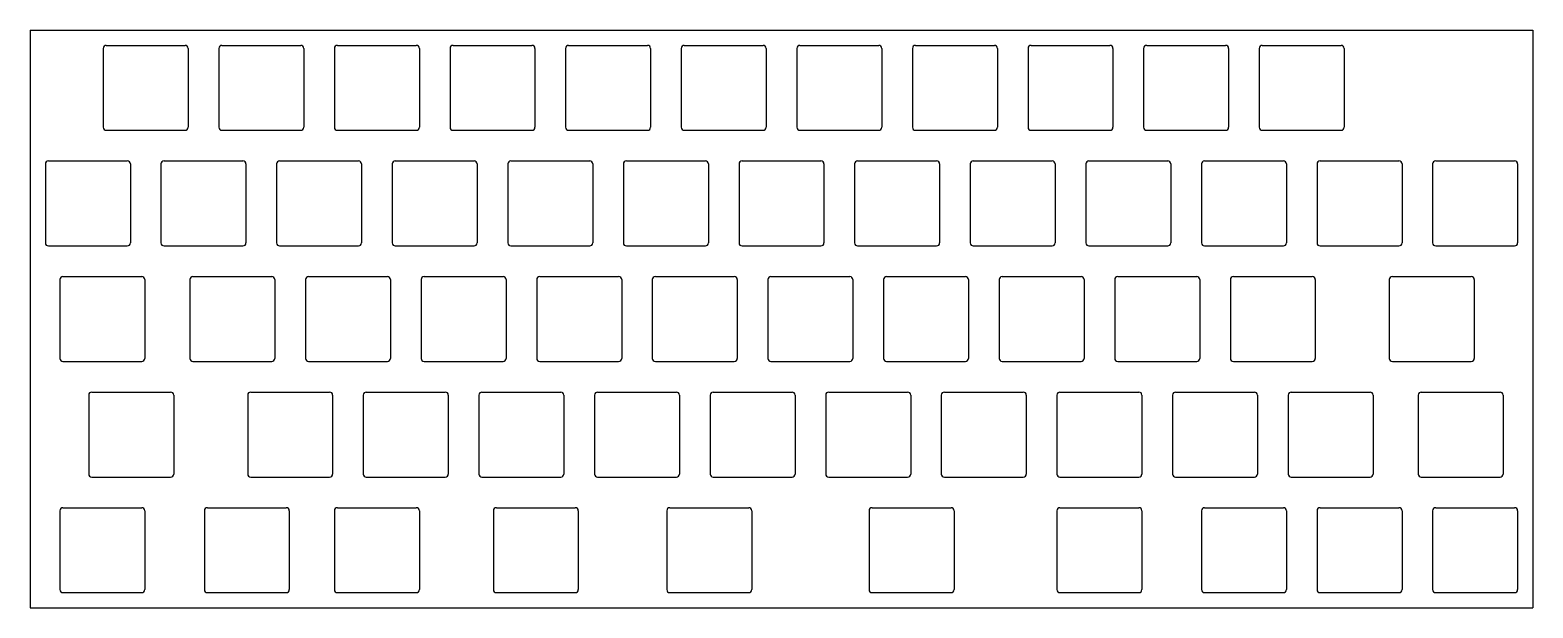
# Model space of a CAD drawing. Header units: millimetres. Extents: x 0 to 248, y -95 to 0.
import ezdxf

# ---------------------------------------------------------------- set-up
doc = ezdxf.new("R2010")
doc.units = ezdxf.units.MM

msp = doc.modelspace()

# ---------------------------------------------------------------- linework, layer by layer
for p, q in [((0, 0), (247.65, 0)), ((0, 0), (0, -95.25)), ((247.65, 0), (247.65, -95.25)), ((12.05, -3.025), (12.05, -16.025)), ((12.55, -2.525), (25.55, -2.525)), ((26.05, -3.025), (26.05, -16.025)), ((31.1, -3.025), (31.1, -16.025)), ((31.6, -2.525), (44.6, -2.525)), ((45.1, -3.025), (45.1, -16.025)), ((50.15, -3.025), (50.15, -16.025)), ((50.65, -2.525), (63.65, -2.525)), ((64.15, -3.025), (64.15, -16.025)), ((69.2, -3.025), (69.2, -16.025)), ((69.7, -2.525), (82.7, -2.525)), ((83.2, -3.025), (83.2, -16.025)), ((88.25, -3.025), (88.25, -16.025)), ((88.75, -2.525), (101.75, -2.525)), ((102.25, -3.025), (102.25, -16.025)), ((107.3, -3.025), (107.3, -16.025)), ((107.8, -2.525), (120.8, -2.525)), ((121.3, -3.025), (121.3, -16.025)), ((126.35, -3.025), (126.35, -16.025)), ((126.85, -2.525), (139.85, -2.525)), ((140.35, -3.025), (140.35, -16.025)), ((145.4, -3.025), (145.4, -16.025)), ((145.9, -2.525), (158.9, -2.525)), ((159.4, -3.025), (159.4, -16.025)), ((164.45, -3.025), (164.45, -16.025)), ((164.95, -2.525), (177.95, -2.525)), ((178.45, -3.025), (178.45, -16.025)), ((183.5, -3.025), (183.5, -16.025)), ((184, -2.525), (197, -2.525)), ((197.5, -3.025), (197.5, -16.025)), ((202.55, -3.025), (202.55, -16.025)), ((203.05, -2.525), (216.05, -2.525)), ((216.55, -3.025), (216.55, -16.025)), ((12.55, -16.525), (25.55, -16.525)), ((31.6, -16.525), (44.6, -16.525)), ((50.65, -16.525), (63.65, -16.525)), ((69.7, -16.525), (82.7, -16.525)), ((88.75, -16.525), (101.75, -16.525)), ((107.8, -16.525), (120.8, -16.525)), ((126.85, -16.525), (139.85, -16.525)), ((145.9, -16.525), (158.9, -16.525)), ((164.95, -16.525), (177.95, -16.525)), ((184, -16.525), (197, -16.525)), ((203.05, -16.525), (216.05, -16.525)), ((2.525, -22.075), (2.525, -35.075)), ((3.025, -21.575), (16.025, -21.575)), ((16.525, -22.075), (16.525, -35.075)), ((21.575, -22.075), (21.575, -35.075)), ((22.075, -21.575), (35.075, -21.575)), ((35.575, -22.075), (35.575, -35.075)), ((40.625, -22.075), (40.625, -35.075)), ((41.125, -21.575), (54.125, -21.575)), ((54.625, -22.075), (54.625, -35.075)), ((59.675, -22.075), (59.675, -35.075)), ((60.175, -21.575), (73.175, -21.575)), ((73.675, -22.075), (73.675, -35.075)), ((78.725, -22.075), (78.725, -35.075)), ((79.225, -21.575), (92.225, -21.575)), ((92.725, -22.075), (92.725, -35.075)), ((97.775, -22.075), (97.775, -35.075)), ((98.275, -21.575), (111.275, -21.575)), ((111.775, -22.075), (111.775, -35.075)), ((116.825, -22.075), (116.825, -35.075)), ((117.325, -21.575), (130.325, -21.575)), ((130.825, -22.075), (130.825, -35.075)), ((135.875, -22.075), (135.875, -35.075)), ((136.375, -21.575), (149.375, -21.575)), ((149.875, -22.075), (149.875, -35.075)), ((154.925, -22.075), (154.925, -35.075)), ((155.425, -21.575), (168.425, -21.575)), ((168.925, -22.075), (168.925, -35.075)), ((173.975, -22.075), (173.975, -35.075)), ((174.475, -21.575), (187.475, -21.575)), ((187.975, -22.075), (187.975, -35.075)), ((193.025, -22.075), (193.025, -35.075)), ((193.525, -21.575), (206.525, -21.575)), ((207.025, -22.075), (207.025, -35.075)), ((212.075, -22.075), (212.075, -35.075)), ((212.575, -21.575), (225.575, -21.575)), ((226.075, -22.075), (226.075, -35.075)), ((231.125, -22.075), (231.125, -35.075)), ((231.625, -21.575), (244.625, -21.575)), ((245.125, -22.075), (245.125, -35.075)), ((3.025, -35.575), (16.025, -35.575)), ((22.075, -35.575), (35.075, -35.575)), ((41.125, -35.575), (54.125, -35.575)), ((60.175, -35.575), (73.175, -35.575)), ((79.225, -35.575), (92.225, -35.575)), ((98.275, -35.575), (111.275, -35.575)), ((117.325, -35.575), (130.325, -35.575)), ((136.375, -35.575), (149.375, -35.575)), ((155.425, -35.575), (168.425, -35.575)), ((174.475, -35.575), (187.475, -35.575)), ((193.525, -35.575), (206.525, -35.575)), ((212.575, -35.575), (225.575, -35.575)), ((231.625, -35.575), (244.625, -35.575)), ((4.90625, -41.125), (4.90625, -54.125)), ((5.40625, -40.625), (18.40625, -40.625)), ((18.90625, -41.125), (18.90625, -54.125)), ((26.3375, -41.125), (26.3375, -54.125)), ((26.8375, -40.625), (39.8375, -40.625)), ((40.3375, -41.125), (40.3375, -54.125)), ((45.3875, -41.125), (45.3875, -54.125)), ((45.8875, -40.625), (58.8875, -40.625)), ((59.3875, -41.125), (59.3875, -54.125)), ((64.4375, -41.125), (64.4375, -54.125)), ((64.9375, -40.625), (77.9375, -40.625)), ((78.4375, -41.125), (78.4375, -54.125)), ((83.4875, -41.125), (83.4875, -54.125)), ((83.9875, -40.625), (96.9875, -40.625)), ((97.4875, -41.125), (97.4875, -54.125)), ((102.5375, -41.125), (102.5375, -54.125)), ((103.0375, -40.625), (116.0375, -40.625)), ((116.5375, -41.125), (116.5375, -54.125)), ((121.5875, -41.125), (121.5875, -54.125)), ((122.0875, -40.625), (135.0875, -40.625)), ((135.5875, -41.125), (135.5875, -54.125)), ((140.6375, -41.125), (140.6375, -54.125)), ((141.1375, -40.625), (154.1375, -40.625)), ((154.6375, -41.125), (154.6375, -54.125)), ((159.6875, -41.125), (159.6875, -54.125)), ((160.1875, -40.625), (173.1875, -40.625)), ((173.6875, -41.125), (173.6875, -54.125)), ((178.7375, -41.125), (178.7375, -54.125)), ((179.2375, -40.625), (192.2375, -40.625)), ((192.7375, -41.125), (192.7375, -54.125)), ((197.7875, -41.125), (197.7875, -54.125)), ((198.2875, -40.625), (211.2875, -40.625)), ((211.7875, -41.125), (211.7875, -54.125)), ((223.98125, -41.125), (223.98125, -54.125)), ((224.48125, -40.625), (237.48125, -40.625)), ((237.98125, -41.125), (237.98125, -54.125)), ((5.40625, -54.625), (18.40625, -54.625)), ((26.8375, -54.625), (39.8375, -54.625)), ((45.8875, -54.625), (58.8875, -54.625)), ((64.9375, -54.625), (77.9375, -54.625)), ((83.9875, -54.625), (96.9875, -54.625)), ((103.0375, -54.625), (116.0375, -54.625)), ((122.0875, -54.625), (135.0875, -54.625)), ((141.1375, -54.625), (154.1375, -54.625)), ((160.1875, -54.625), (173.1875, -54.625)), ((179.2375, -54.625), (192.2375, -54.625)), ((198.2875, -54.625), (211.2875, -54.625)), ((224.48125, -54.625), (237.48125, -54.625)), ((9.66875, -60.175), (9.66875, -73.175)), ((10.16875, -59.675), (23.16875, -59.675)), ((23.66875, -60.175), (23.66875, -73.175)), ((35.8625, -60.175), (35.8625, -73.175)), ((36.3625, -59.675), (49.3625, -59.675)), ((49.8625, -60.175), (49.8625, -73.175)), ((54.9125, -60.175), (54.9125, -73.175)), ((55.4125, -59.675), (68.4125, -59.675)), ((68.9125, -60.175), (68.9125, -73.175)), ((73.9625, -60.175), (73.9625, -73.175)), ((74.4625, -59.675), (87.4625, -59.675)), ((87.9625, -60.175), (87.9625, -73.175)), ((93.0125, -60.175), (93.0125, -73.175)), ((93.5125, -59.675), (106.5125, -59.675)), ((107.0125, -60.175), (107.0125, -73.175)), ((112.0625, -60.175), (112.0625, -73.175)), ((112.5625, -59.675), (125.5625, -59.675)), ((126.0625, -60.175), (126.0625, -73.175)), ((131.1125, -60.175), (131.1125, -73.175)), ((131.6125, -59.675), (144.6125, -59.675)), ((145.1125, -60.175), (145.1125, -73.175)), ((150.1625, -60.175), (150.1625, -73.175)), ((150.6625, -59.675), (163.6625, -59.675)), ((164.1625, -60.175), (164.1625, -73.175)), ((169.2125, -60.175), (169.2125, -73.175)), ((169.7125, -59.675), (182.7125, -59.675)), ((183.2125, -60.175), (183.2125, -73.175)), ((188.2625, -60.175), (188.2625, -73.175)), ((188.7625, -59.675), (201.7625, -59.675)), ((202.2625, -60.175), (202.2625, -73.175)), ((207.3125, -60.175), (207.3125, -73.175)), ((207.8125, -59.675), (220.8125, -59.675)), ((221.3125, -60.175), (221.3125, -73.175)), ((228.74375, -60.175), (228.74375, -73.175)), ((229.24375, -59.675), (242.24375, -59.675)), ((242.74375, -60.175), (242.74375, -73.175)), ((10.16875, -73.675), (23.16875, -73.675)), ((36.3625, -73.675), (49.3625, -73.675)), ((55.4125, -73.675), (68.4125, -73.675)), ((74.4625, -73.675), (87.4625, -73.675)), ((93.5125, -73.675), (106.5125, -73.675)), ((112.5625, -73.675), (125.5625, -73.675)), ((131.6125, -73.675), (144.6125, -73.675)), ((150.6625, -73.675), (163.6625, -73.675)), ((169.7125, -73.675), (182.7125, -73.675)), ((188.7625, -73.675), (201.7625, -73.675)), ((207.8125, -73.675), (220.8125, -73.675)), ((229.24375, -73.675), (242.24375, -73.675)), ((4.90625, -79.225), (4.90625, -92.225)), ((5.40625, -78.725), (18.40625, -78.725)), ((18.90625, -79.225), (18.90625, -92.225)), ((28.71875, -79.225), (28.71875, -92.225)), ((29.21875, -78.725), (42.21875, -78.725)), ((42.71875, -79.225), (42.71875, -92.225)), ((50.15, -79.225), (50.15, -92.225)), ((50.65, -78.725), (63.65, -78.725)), ((64.15, -79.225), (64.15, -92.225)), ((76.34375, -79.225), (76.34375, -92.225)), ((76.84375, -78.725), (89.84375, -78.725)), ((90.34375, -79.225), (90.34375, -92.225)), ((104.91875, -79.225), (104.91875, -92.225)), ((105.41875, -78.725), (118.41875, -78.725)), ((118.91875, -79.225), (118.91875, -92.225)), ((138.25625, -79.225), (138.25625, -92.225)), ((138.75625, -78.725), (151.75625, -78.725)), ((152.25625, -79.225), (152.25625, -92.225)), ((169.2125, -79.225), (169.2125, -92.225)), ((169.7125, -78.725), (182.7125, -78.725)), ((183.2125, -79.225), (183.2125, -92.225)), ((193.025, -79.225), (193.025, -92.225)), ((193.525, -78.725), (206.525, -78.725)), ((207.025, -79.225), (207.025, -92.225)), ((212.075, -79.225), (212.075, -92.225)), ((212.575, -78.725), (225.575, -78.725)), ((226.075, -79.225), (226.075, -92.225)), ((231.125, -79.225), (231.125, -92.225)), ((231.625, -78.725), (244.625, -78.725)), ((245.125, -79.225), (245.125, -92.225)), ((5.40625, -92.725), (18.40625, -92.725)), ((29.21875, -92.725), (42.21875, -92.725)), ((50.65, -92.725), (63.65, -92.725)), ((76.84375, -92.725), (89.84375, -92.725)), ((105.41875, -92.725), (118.41875, -92.725)), ((138.75625, -92.725), (151.75625, -92.725)), ((169.7125, -92.725), (182.7125, -92.725)), ((193.525, -92.725), (206.525, -92.725)), ((212.575, -92.725), (225.575, -92.725)), ((231.625, -92.725), (244.625, -92.725)), ((0, -95.25), (247.65, -95.25))]:
    msp.add_line(p, q)
for centre, start, end in [((12.55, -3.025), 90, 180), ((25.55, -3.025), 0, 90), ((31.6, -3.025), 90, 180), ((44.6, -3.025), 0, 90), ((50.65, -3.025), 90, 180), ((63.65, -3.025), 0, 90), ((69.7, -3.025), 90, 180), ((82.7, -3.025), 0, 90), ((88.75, -3.025), 90, 180), ((101.75, -3.025), 0, 90), ((107.8, -3.025), 90, 180), ((120.8, -3.025), 0, 90), ((126.85, -3.025), 90, 180), ((139.85, -3.025), 0, 90), ((145.9, -3.025), 90, 180), ((158.9, -3.025), 0, 90), ((164.95, -3.025), 90, 180), ((177.95, -3.025), 0, 90), ((184, -3.025), 90, 180), ((197, -3.025), 0, 90), ((203.05, -3.025), 90, 180), ((216.05, -3.025), 0, 90), ((12.55, -16.025), 180, 270), ((25.55, -16.025), 270, 360), ((31.6, -16.025), 180, 270), ((44.6, -16.025), 270, 360), ((50.65, -16.025), 180, 270), ((63.65, -16.025), 270, 360), ((69.7, -16.025), 180, 270), ((82.7, -16.025), 270, 360), ((88.75, -16.025), 180, 270), ((101.75, -16.025), 270, 360), ((107.8, -16.025), 180, 270), ((120.8, -16.025), 270, 360), ((126.85, -16.025), 180, 270), ((139.85, -16.025), 270, 360), ((145.9, -16.025), 180, 270), ((158.9, -16.025), 270, 360), ((164.95, -16.025), 180, 270), ((177.95, -16.025), 270, 360), ((184, -16.025), 180, 270), ((197, -16.025), 270, 360), ((203.05, -16.025), 180, 270), ((216.05, -16.025), 270, 360), ((3.025, -22.075), 90, 180), ((16.025, -22.075), 0, 90), ((22.075, -22.075), 90, 180), ((35.075, -22.075), 0, 90), ((41.125, -22.075), 90, 180), ((54.125, -22.075), 0, 90), ((60.175, -22.075), 90, 180), ((73.175, -22.075), 0, 90), ((79.225, -22.075), 90, 180), ((92.225, -22.075), 0, 90), ((98.275, -22.075), 90, 180), ((111.275, -22.075), 0, 90), ((117.325, -22.075), 90, 180), ((130.325, -22.075), 0, 90), ((136.375, -22.075), 90, 180), ((149.375, -22.075), 0, 90), ((155.425, -22.075), 90, 180), ((168.425, -22.075), 0, 90), ((174.475, -22.075), 90, 180), ((187.475, -22.075), 0, 90), ((193.525, -22.075), 90, 180), ((206.525, -22.075), 0, 90), ((212.575, -22.075), 90, 180), ((225.575, -22.075), 0, 90), ((231.625, -22.075), 90, 180), ((244.625, -22.075), 0, 90), ((3.025, -35.075), 180, 270), ((16.025, -35.075), 270, 360), ((22.075, -35.075), 180, 270), ((35.075, -35.075), 270, 360), ((41.125, -35.075), 180, 270), ((54.125, -35.075), 270, 360), ((60.175, -35.075), 180, 270), ((73.175, -35.075), 270, 360), ((79.225, -35.075), 180, 270), ((92.225, -35.075), 270, 360), ((98.275, -35.075), 180, 270), ((111.275, -35.075), 270, 360), ((117.325, -35.075), 180, 270), ((130.325, -35.075), 270, 360), ((136.375, -35.075), 180, 270), ((149.375, -35.075), 270, 360), ((155.425, -35.075), 180, 270), ((168.425, -35.075), 270, 360), ((174.475, -35.075), 180, 270), ((187.475, -35.075), 270, 360), ((193.525, -35.075), 180, 270), ((206.525, -35.075), 270, 360), ((212.575, -35.075), 180, 270), ((225.575, -35.075), 270, 360), ((231.625, -35.075), 180, 270), ((244.625, -35.075), 270, 360), ((5.40625, -41.125), 90, 180), ((18.40625, -41.125), 0, 90), ((26.8375, -41.125), 90, 180), ((39.8375, -41.125), 0, 90), ((45.8875, -41.125), 90, 180), ((58.8875, -41.125), 0, 90), ((64.9375, -41.125), 90, 180), ((77.9375, -41.125), 0, 90), ((83.9875, -41.125), 90, 180), ((96.9875, -41.125), 0, 90), ((103.0375, -41.125), 90, 180), ((116.0375, -41.125), 0, 90), ((122.0875, -41.125), 90, 180), ((135.0875, -41.125), 0, 90), ((141.1375, -41.125), 90, 180), ((154.1375, -41.125), 0, 90), ((160.1875, -41.125), 90, 180), ((173.1875, -41.125), 0, 90), ((179.2375, -41.125), 90, 180), ((192.2375, -41.125), 0, 90), ((198.2875, -41.125), 90, 180), ((211.2875, -41.125), 0, 90), ((224.48125, -41.125), 90, 180), ((237.48125, -41.125), 0, 90), ((5.40625, -54.125), 180, 270), ((18.40625, -54.125), 270, 360), ((26.8375, -54.125), 180, 270), ((39.8375, -54.125), 270, 360), ((45.8875, -54.125), 180, 270), ((58.8875, -54.125), 270, 360), ((64.9375, -54.125), 180, 270), ((77.9375, -54.125), 270, 360), ((83.9875, -54.125), 180, 270), ((96.9875, -54.125), 270, 360), ((103.0375, -54.125), 180, 270), ((116.0375, -54.125), 270, 360), ((122.0875, -54.125), 180, 270), ((135.0875, -54.125), 270, 360), ((141.1375, -54.125), 180, 270), ((154.1375, -54.125), 270, 360), ((160.1875, -54.125), 180, 270), ((173.1875, -54.125), 270, 360), ((179.2375, -54.125), 180, 270), ((192.2375, -54.125), 270, 360), ((198.2875, -54.125), 180, 270), ((211.2875, -54.125), 270, 360), ((224.48125, -54.125), 180, 270), ((237.48125, -54.125), 270, 360), ((10.16875, -60.175), 90, 180), ((23.16875, -60.175), 0, 90), ((36.3625, -60.175), 90, 180), ((49.3625, -60.175), 0, 90), ((55.4125, -60.175), 90, 180), ((68.4125, -60.175), 0, 90), ((74.4625, -60.175), 90, 180), ((87.4625, -60.175), 0, 90), ((93.5125, -60.175), 90, 180), ((106.5125, -60.175), 0, 90), ((112.5625, -60.175), 90, 180), ((125.5625, -60.175), 0, 90), ((131.6125, -60.175), 90, 180), ((144.6125, -60.175), 0, 90), ((150.6625, -60.175), 90, 180), ((163.6625, -60.175), 0, 90), ((169.7125, -60.175), 90, 180), ((182.7125, -60.175), 0, 90), ((188.7625, -60.175), 90, 180), ((201.7625, -60.175), 0, 90), ((207.8125, -60.175), 90, 180), ((220.8125, -60.175), 0, 90), ((229.24375, -60.175), 90, 180), ((242.24375, -60.175), 0, 90), ((10.16875, -73.175), 180, 270), ((23.16875, -73.175), 270, 360), ((36.3625, -73.175), 180, 270), ((49.3625, -73.175), 270, 360), ((55.4125, -73.175), 180, 270), ((68.4125, -73.175), 270, 360), ((74.4625, -73.175), 180, 270), ((87.4625, -73.175), 270, 360), ((93.5125, -73.175), 180, 270), ((106.5125, -73.175), 270, 360), ((112.5625, -73.175), 180, 270), ((125.5625, -73.175), 270, 360), ((131.6125, -73.175), 180, 270), ((144.6125, -73.175), 270, 360), ((150.6625, -73.175), 180, 270), ((163.6625, -73.175), 270, 360), ((169.7125, -73.175), 180, 270), ((182.7125, -73.175), 270, 360), ((188.7625, -73.175), 180, 270), ((201.7625, -73.175), 270, 360), ((207.8125, -73.175), 180, 270), ((220.8125, -73.175), 270, 360), ((229.24375, -73.175), 180, 270), ((242.24375, -73.175), 270, 360), ((5.40625, -79.225), 90, 180), ((18.40625, -79.225), 0, 90), ((29.21875, -79.225), 90, 180), ((42.21875, -79.225), 0, 90), ((50.65, -79.225), 90, 180), ((63.65, -79.225), 0, 90), ((76.84375, -79.225), 90, 180), ((89.84375, -79.225), 0, 90), ((105.41875, -79.225), 90, 180), ((118.41875, -79.225), 0, 90), ((138.75625, -79.225), 90, 180), ((151.75625, -79.225), 0, 90), ((169.7125, -79.225), 90, 180), ((182.7125, -79.225), 0, 90), ((193.525, -79.225), 90, 180), ((206.525, -79.225), 0, 90), ((212.575, -79.225), 90, 180), ((225.575, -79.225), 0, 90), ((231.625, -79.225), 90, 180), ((244.625, -79.225), 0, 90), ((5.40625, -92.225), 180, 270), ((18.40625, -92.225), 270, 360), ((29.21875, -92.225), 180, 270), ((42.21875, -92.225), 270, 360), ((50.65, -92.225), 180, 270), ((63.65, -92.225), 270, 360), ((76.84375, -92.225), 180, 270), ((89.84375, -92.225), 270, 360), ((105.41875, -92.225), 180, 270), ((118.41875, -92.225), 270, 360), ((138.75625, -92.225), 180, 270), ((151.75625, -92.225), 270, 360), ((169.7125, -92.225), 180, 270), ((182.7125, -92.225), 270, 360), ((193.525, -92.225), 180, 270), ((206.525, -92.225), 270, 360), ((212.575, -92.225), 180, 270), ((225.575, -92.225), 270, 360), ((231.625, -92.225), 180, 270), ((244.625, -92.225), 270, 360)]:
    msp.add_arc(centre, 0.5, start, end)

doc.saveas('drawing.dxf')
